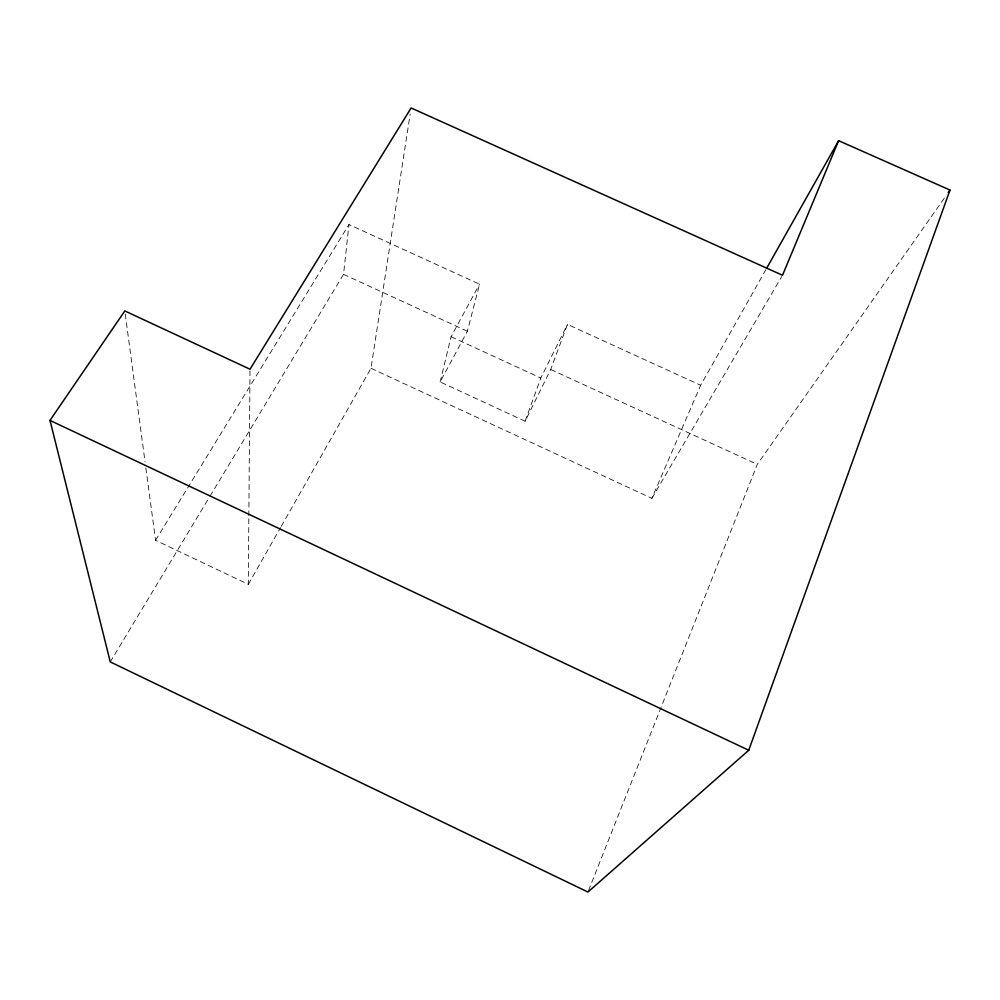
<?xml version="1.0" encoding="UTF-8"?>
<svg xmlns="http://www.w3.org/2000/svg" width="1000" height="1000" viewBox="0 0 1000 1000"><rect width="100%" height="100%" fill="white"/><g stroke="black" fill="none" stroke-linecap="round" stroke-linejoin="round"><path stroke-width="0.75" stroke-dasharray="5 3.75" d="M145.863 467.925L155.562 540.275L248.312 584.35L248.837 517.312M248.85 515.75L250 370.775M210 496.2L343.537 274.35L348.95 224.537L479.55 284.212L467.375 331.225L440.138 381.95L525.112 421.213L550.7 369.487L567.475 324.387L700.662 385.25L765.8 269.75M281.275 526.287L370.988 368.3L410.163 114.125M440.138 381.95L451.075 336.725L479.55 284.212M525.112 421.213L540.825 378L567.475 324.387M588.525 890.588L757.3 464.375L946.413 195.162M370.988 368.3L651.875 498.338L700.662 385.25M248.312 584.35L280.512 527.638M651.875 498.338L781.725 276.588M110.262 661.912L209.2 497.537M155.562 540.275L348.95 224.537M343.537 274.35L467.375 331.225M550.7 369.487L757.3 464.375M451.075 336.725L540.825 378M125.225 314.012L145.037 461.775"/><path stroke-width="1.5" d="M838.612 140.675L782.513 275.25L411.112 107.963L250.012 369.212L124.812 310.938L50 420.4L110.262 661.912L587.95 892.038L748.75 750.25L950 190.062L838.612 140.675L766.575 268.387M948.213 192.613L950 190.062M50 420.4L748.75 750.25"/></g></svg>
